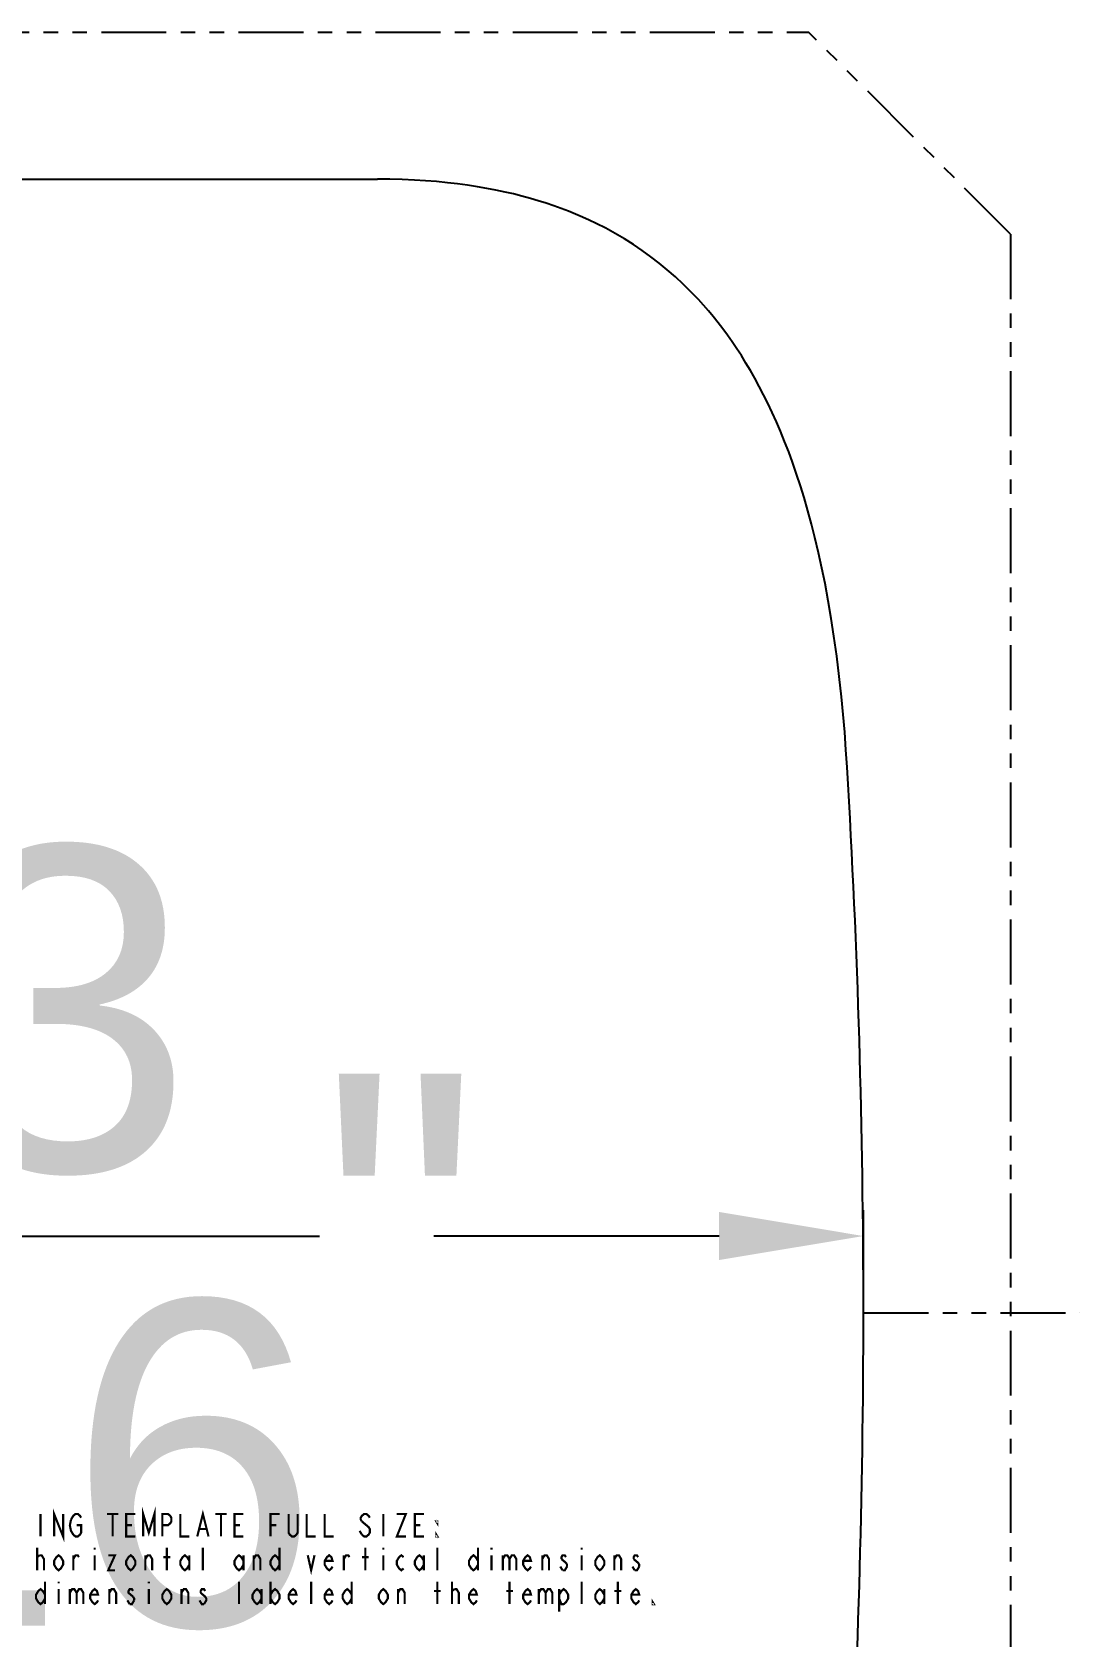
# Model space of a CAD drawing. Extents: x -347 to 953, y -714 to 758.
# Drawn here: x 615.07 to 622.33, y 56.92 to 68.05 of the extents above; entities that cross this region are included whole.
import ezdxf

# ---------------------------------------------------------------- set-up
doc = ezdxf.new("R2010")
doc.units = 0
doc.header["$MEASUREMENT"] = 0
doc.linetypes.add('PHANTOM', pattern=[0.8, 0.45, -0.05, 0.1, -0.05, 0.1, -0.05])
doc.layers.get('0').update_dxf_attribs({"linetype": 'CONTINUOUS'})
doc.layers.get('Defpoints').update_dxf_attribs({"linetype": 'CONTINUOUS'})
doc.layers.add('___NOTE', color=7, linetype='CONTINUOUS')
doc.layers.add('_CURVE', color=7, linetype='CONTINUOUS')
doc.styles.get("Standard").update_dxf_attribs({"font": 'arial.ttf'})
doc.dimstyles.get("Standard").update_dxf_attribs({"dimtxt": 2.25, "dimasz": 1, "dimexe": 0.18, "dimexo": 0.0625, "dimgap": 0.09, "dimtad": 0, "dimdec": 4, "dimzin": 0, "dimdsep": 46, "dimlunit": 5, "dimtxsty": 'Standard', "dimcen": 1, "dimclrd": 3, "dimclre": 3, "dimadec": 0, "dimazin": 0, "dimtfac": 1, "dimtdec": 4, "dimtofl": 0, "dimtmove": 0, "dimatfit": 3, "dimfxl": 1, "dimtolj": 1, "dimtzin": 0, "dimarcsym": 0})

# ---------------------------------------------------------------- blocks, each defined once
blk = doc.blocks.new('*D83')
at = {"color": 3, "linetype": 'Continuous', "lineweight": -2, "transparency": 16777216}
for p, q in [((606.619, 60.483), (606.619, 59.521)), ((620.83, 59.233), (620.83, 59.881)), ((607.619, 59.701), (610.391, 59.701)), ((619.83, 59.701), (617.854, 59.701))]:
    blk.add_line(p, q, dxfattribs=at)
at = {"color": 3, "linetype": 'Continuous', "transparency": 16777216}
for points in [[(607.619, 59.868), (607.619, 59.535), (606.619, 59.701)], [(619.83, 59.868), (619.83, 59.535), (620.83, 59.701)]]:
    blk.add_solid(points, dxfattribs=at)
at = {"layer": 'Defpoints', "color": 0, "linetype": 'Continuous', "transparency": 16777216}
for p in [(606.619, 60.545), (620.83, 59.701), (620.83, 59.17)]:
    blk.add_point(p, dxfattribs=at)
at = {"color": 0, "linetype": 'Continuous', "transparency": 16777216, "insert": (614.123, 59.701), "char_height": 2.25, "attachment_point": 5}
blk.add_mtext('\\A1;14{\\H1x;\\S3/16;}"', dxfattribs=at)

msp = doc.modelspace()

# ---------------------------------------------------------------- linework, layer by layer
at = {"layer": '___NOTE', "color": 2, "linetype": 'Continuous', "const_width": 0.015}
for points in [[(615.127753, 57.775098), (615.127753, 57.618849)], [(615.221503, 57.618849), (615.221503, 57.775098), (615.284002, 57.618849), (615.284002, 57.775098)], [(615.354315, 57.63187), (615.338691, 57.657911), (615.330878, 57.696974), (615.338691, 57.736037)], [(615.338691, 57.736037), (615.354315, 57.762078), (615.36994, 57.775098), (615.385566, 57.775098), (615.40119, 57.762078), (615.409002, 57.749058)], [(615.588691, 57.775098), (615.666815, 57.775098)], [(615.627752, 57.775098), (615.627752, 57.618849)], [(615.784003, 57.618849), (615.721503, 57.618849), (615.721503, 57.775098), (615.784003, 57.775098)], [(615.83869, 57.618849), (615.83869, 57.775098), (615.877752, 57.644891), (615.916815, 57.775098), (615.916815, 57.618849)], [(615.971502, 57.618849), (615.971502, 57.775098), (616.010565, 57.775098), (616.026191, 57.762078), (616.034003, 57.749058), (616.034003, 57.723016), (616.026191, 57.709995), (616.010565, 57.696974), (615.971502, 57.696974)], [(616.096502, 57.775098), (616.096502, 57.618849), (616.159003, 57.618849)], [(616.21369, 57.618849), (616.252753, 57.775098), (616.291815, 57.618849)], [(616.33869, 57.775098), (616.416816, 57.775098)], [(616.377753, 57.775098), (616.377753, 57.618849)], [(616.534003, 57.618849), (616.471503, 57.618849), (616.471503, 57.775098), (616.534003, 57.775098)], [(616.721503, 57.618849), (616.721503, 57.775098), (616.784002, 57.775098)], [(616.909002, 57.775098), (616.909002, 57.644891), (616.90119, 57.63187), (616.885566, 57.618849), (616.86994, 57.618849), (616.854315, 57.63187), (616.846503, 57.644891), (616.846503, 57.775098)], [(616.971503, 57.775098), (616.971503, 57.618849), (617.034003, 57.618849)], [(617.096503, 57.775098), (617.096503, 57.618849), (617.159004, 57.618849)], [(617.409002, 57.749058), (617.401189, 57.762078), (617.385565, 57.775098), (617.36994, 57.775098), (617.354316, 57.762078), (617.346504, 57.749058), (617.346504, 57.736037), (617.354316, 57.723016)], [(617.354316, 57.723016), (617.401189, 57.683953), (617.409002, 57.670932), (617.409002, 57.644891), (617.401189, 57.63187), (617.385565, 57.618849), (617.36994, 57.618849), (617.354316, 57.63187)], [(617.502754, 57.775098), (617.502754, 57.618849)], [(617.596504, 57.775098), (617.659002, 57.775098), (617.596504, 57.618849), (617.659002, 57.618849)], [(617.784003, 57.618849), (617.721503, 57.618849), (617.721503, 57.775098), (617.784003, 57.775098)], [(617.877753, 57.723016), (617.877753, 57.709995), (617.869941, 57.723016), (617.877753, 57.723016)], [(615.377753, 57.696974), (615.409002, 57.696974), (615.409002, 57.644891), (615.40119, 57.63187), (615.385566, 57.618849), (615.36994, 57.618849), (615.354315, 57.63187)], [(615.721503, 57.696974), (615.760566, 57.696974)], [(616.229315, 57.670932), (616.276191, 57.670932)], [(616.471503, 57.696974), (616.510565, 57.696974)], [(616.721503, 57.696974), (616.760566, 57.696974)], [(617.354316, 57.63187), (617.338691, 57.657911)], [(617.721503, 57.696974), (617.760567, 57.696974)], [(617.877753, 57.618849), (617.869941, 57.618849), (617.869941, 57.63187), (617.877753, 57.618849)], [(615.104315, 57.384473), (615.104315, 57.540724)], [(615.502753, 57.540724), (615.502753, 57.527703)], [(616.002753, 57.384473), (616.002753, 57.540724)], [(616.252753, 57.384473), (616.252753, 57.540724)], [(616.784002, 57.540724), (616.784002, 57.384473)], [(617.377753, 57.384473), (617.377753, 57.540724)], [(617.502754, 57.540724), (617.502754, 57.527703)], [(617.877753, 57.384473), (617.877753, 57.540724)], [(618.159002, 57.540724), (618.159002, 57.384473)], [(618.252752, 57.540724), (618.252752, 57.527703)], [(618.877754, 57.540724), (618.877754, 57.527703)], [(615.104315, 57.475619), (615.119941, 57.48864)], [(615.119941, 57.48864), (615.135565, 57.48864), (615.15119, 57.462598), (615.15119, 57.384473)], [(615.284002, 57.423536), (615.268378, 57.397494), (615.252753, 57.384473), (615.237127, 57.397494), (615.221503, 57.423536), (615.221503, 57.449577), (615.237127, 57.475619), (615.252753, 57.48864), (615.268378, 57.475619), (615.284002, 57.449577), (615.284002, 57.423536)], [(615.354315, 57.384473), (615.354315, 57.48864)], [(615.354315, 57.462598), (615.36994, 57.48864), (615.385566, 57.48864), (615.393378, 57.475619)], [(615.502753, 57.48864), (615.502753, 57.384473)], [(615.596503, 57.48864), (615.643378, 57.48864), (615.596503, 57.384473), (615.643378, 57.384473)], [(615.784003, 57.423536), (615.768378, 57.397494), (615.752752, 57.384473), (615.737128, 57.397494), (615.721503, 57.423536), (615.721503, 57.449577), (615.737128, 57.475619), (615.752752, 57.48864), (615.768378, 57.475619), (615.784003, 57.449577), (615.784003, 57.423536)], [(615.854316, 57.384473), (615.854316, 57.48864)], [(615.854316, 57.462598), (615.86994, 57.48864), (615.885565, 57.48864), (615.901191, 57.462598), (615.901191, 57.384473)], [(615.979316, 57.475619), (616.026191, 57.475619)], [(616.159003, 57.423536), (616.143377, 57.397494), (616.127753, 57.384473), (616.112128, 57.397494), (616.096502, 57.423536), (616.096502, 57.449577), (616.112128, 57.475619), (616.127753, 57.48864), (616.143377, 57.475619), (616.159003, 57.449577)], [(616.159003, 57.48864), (616.159003, 57.384473)], [(616.534003, 57.423536), (616.518378, 57.397494), (616.502753, 57.384473), (616.487127, 57.397494), (616.471503, 57.423536), (616.471503, 57.449577), (616.487127, 57.475619), (616.502753, 57.48864), (616.518378, 57.475619), (616.534003, 57.449577)], [(616.534003, 57.48864), (616.534003, 57.384473)], [(616.604315, 57.384473), (616.604315, 57.48864)], [(616.604315, 57.462598), (616.619941, 57.48864), (616.635565, 57.48864), (616.65119, 57.462598), (616.65119, 57.384473)], [(616.784002, 57.423536), (616.768378, 57.397494), (616.752753, 57.384473), (616.737127, 57.397494), (616.721503, 57.423536), (616.721503, 57.449577), (616.737127, 57.475619), (616.752753, 57.48864), (616.768378, 57.475619), (616.784002, 57.449577)], [(616.979315, 57.48864), (617.002752, 57.384473), (617.02619, 57.48864)], [(617.151189, 57.410515), (617.143377, 57.397494), (617.127752, 57.384473), (617.112128, 57.397494), (617.096503, 57.423536), (617.096503, 57.449577), (617.112128, 57.475619), (617.127752, 57.48864), (617.143377, 57.475619), (617.151189, 57.449577), (617.096503, 57.449577)], [(617.229314, 57.384473), (617.229314, 57.48864)], [(617.229314, 57.462598), (617.244942, 57.48864), (617.260566, 57.48864), (617.268378, 57.475619)], [(617.354316, 57.475619), (617.401189, 57.475619)], [(617.502754, 57.48864), (617.502754, 57.384473)], [(617.643377, 57.397494), (617.627753, 57.384473), (617.612128, 57.397494), (617.596504, 57.423536), (617.596504, 57.449577), (617.612128, 57.475619), (617.627753, 57.48864), (617.643377, 57.475619)], [(617.784003, 57.423536), (617.768379, 57.397494), (617.752752, 57.384473), (617.737127, 57.397494), (617.721503, 57.423536), (617.721503, 57.449577), (617.737127, 57.475619), (617.752752, 57.48864), (617.768379, 57.475619), (617.784003, 57.449577)], [(617.784003, 57.48864), (617.784003, 57.384473)], [(618.159002, 57.423536), (618.143378, 57.397494), (618.127753, 57.384473), (618.112129, 57.397494), (618.096502, 57.423536), (618.096502, 57.449577), (618.112129, 57.475619), (618.127753, 57.48864), (618.143378, 57.475619), (618.159002, 57.449577)], [(618.252752, 57.48864), (618.252752, 57.384473)], [(618.330877, 57.48864), (618.330877, 57.384473)], [(618.330877, 57.462598), (618.346502, 57.48864), (618.362129, 57.48864), (618.377754, 57.462598), (618.377754, 57.384473)], [(618.377754, 57.462598), (618.393378, 57.48864), (618.409003, 57.48864), (618.424627, 57.462598), (618.424627, 57.384473)], [(618.526189, 57.410515), (618.518377, 57.397494), (618.502752, 57.384473), (618.487128, 57.397494), (618.471503, 57.423536), (618.471503, 57.449577), (618.487128, 57.475619), (618.502752, 57.48864), (618.518377, 57.475619), (618.526189, 57.449577), (618.471503, 57.449577)], [(618.604314, 57.384473), (618.604314, 57.48864)], [(618.604314, 57.462598), (618.619942, 57.48864), (618.635566, 57.48864), (618.651191, 57.462598), (618.651191, 57.384473)], [(618.74494, 57.384473), (618.729316, 57.410515)], [(618.768377, 57.475619), (618.760565, 57.48864), (618.74494, 57.48864), (618.737128, 57.475619), (618.737128, 57.462598)], [(618.737128, 57.462598), (618.768377, 57.436557), (618.776189, 57.423536), (618.776189, 57.410515)], [(618.776189, 57.410515), (618.760565, 57.384473), (618.74494, 57.384473)], [(618.877754, 57.48864), (618.877754, 57.384473)], [(619.034002, 57.423536), (619.018377, 57.397494), (619.002753, 57.384473), (618.987128, 57.397494), (618.971504, 57.423536), (618.971504, 57.449577), (618.987128, 57.475619), (619.002753, 57.48864), (619.018377, 57.475619), (619.034002, 57.449577), (619.034002, 57.423536)], [(619.104315, 57.384473), (619.104315, 57.48864)], [(619.104315, 57.462598), (619.119939, 57.48864), (619.135567, 57.48864), (619.151191, 57.462598), (619.151191, 57.384473)], [(619.244941, 57.384473), (619.229316, 57.410515)], [(619.268378, 57.475619), (619.260565, 57.48864), (619.244941, 57.48864), (619.237129, 57.475619), (619.237129, 57.462598)], [(619.237129, 57.462598), (619.268378, 57.436557), (619.27619, 57.423536), (619.27619, 57.410515)], [(619.27619, 57.410515), (619.260565, 57.384473), (619.244941, 57.384473)], [(615.159003, 57.306349), (615.159003, 57.150099)], [(615.252753, 57.306349), (615.252753, 57.293328)], [(615.877752, 57.306349), (615.877752, 57.293328)], [(616.502753, 57.150099), (616.502753, 57.306349)], [(616.721503, 57.306349), (616.721503, 57.150099)], [(617.002752, 57.150099), (617.002752, 57.306349)], [(617.284003, 57.306349), (617.284003, 57.150099)], [(617.877753, 57.150099), (617.877753, 57.306349)], [(617.979315, 57.150099), (617.979315, 57.306349)], [(618.377754, 57.150099), (618.377754, 57.306349)], [(618.877754, 57.150099), (618.877754, 57.306349)], [(619.127752, 57.150099), (619.127752, 57.306349)], [(615.159003, 57.189161), (615.143378, 57.16312), (615.127753, 57.150099), (615.112127, 57.16312), (615.096503, 57.189161), (615.096503, 57.215203), (615.112127, 57.241245), (615.127753, 57.254266), (615.143378, 57.241245), (615.159003, 57.215203)], [(615.252753, 57.254266), (615.252753, 57.150099)], [(615.330878, 57.254266), (615.330878, 57.150099)], [(615.330878, 57.228224), (615.346503, 57.254266), (615.362127, 57.254266), (615.377753, 57.228224), (615.377753, 57.150099)], [(615.377753, 57.228224), (615.393378, 57.254266), (615.409002, 57.254266), (615.424628, 57.228224), (615.424628, 57.150099)], [(615.52619, 57.17614), (615.518378, 57.16312), (615.502753, 57.150099), (615.487128, 57.16312), (615.471503, 57.189161), (615.471503, 57.215203), (615.487128, 57.241245), (615.502753, 57.254266), (615.518378, 57.241245), (615.52619, 57.215203), (615.471503, 57.215203)], [(615.604315, 57.150099), (615.604315, 57.254266)], [(615.604315, 57.228224), (615.61994, 57.254266), (615.635566, 57.254266), (615.65119, 57.228224), (615.65119, 57.150099)], [(615.74494, 57.150099), (615.729316, 57.17614)], [(615.768378, 57.241245), (615.760566, 57.254266), (615.74494, 57.254266), (615.737128, 57.241245), (615.737128, 57.228224), (615.768378, 57.202182)], [(615.77619, 57.17614), (615.760566, 57.150099), (615.74494, 57.150099)], [(615.768378, 57.202182), (615.77619, 57.189161), (615.77619, 57.17614)], [(615.877752, 57.254266), (615.877752, 57.150099)], [(616.034003, 57.189161), (616.018378, 57.16312), (616.002753, 57.150099), (615.987128, 57.16312), (615.971502, 57.189161), (615.971502, 57.215203), (615.987128, 57.241245), (616.002753, 57.254266), (616.018378, 57.241245), (616.034003, 57.215203), (616.034003, 57.189161)], [(616.104316, 57.150099), (616.104316, 57.254266)], [(616.104316, 57.228224), (616.11994, 57.254266), (616.135565, 57.254266), (616.151191, 57.228224), (616.151191, 57.150099)], [(616.260565, 57.150099), (616.244941, 57.150099), (616.229315, 57.17614)], [(616.268377, 57.241245), (616.260565, 57.254266), (616.244941, 57.254266), (616.237128, 57.241245), (616.237128, 57.228224)], [(616.237128, 57.228224), (616.268377, 57.202182), (616.276191, 57.189161), (616.276191, 57.17614), (616.260565, 57.150099)], [(616.659002, 57.189161), (616.643378, 57.16312), (616.627753, 57.150099), (616.612127, 57.16312), (616.596503, 57.189161), (616.596503, 57.215203), (616.612127, 57.241245), (616.627753, 57.254266), (616.643378, 57.241245), (616.659002, 57.215203)], [(616.659002, 57.254266), (616.659002, 57.150099)], [(616.721503, 57.215203), (616.737127, 57.241245), (616.752753, 57.254266), (616.768378, 57.241245), (616.784002, 57.215203), (616.784002, 57.189161), (616.768378, 57.16312), (616.752753, 57.150099), (616.737127, 57.16312), (616.721503, 57.189161)], [(616.90119, 57.17614), (616.893378, 57.16312), (616.877753, 57.150099), (616.862128, 57.16312), (616.846503, 57.189161), (616.846503, 57.215203), (616.862128, 57.241245), (616.877753, 57.254266), (616.893378, 57.241245), (616.90119, 57.215203), (616.846503, 57.215203)], [(617.151189, 57.17614), (617.143377, 57.16312), (617.127752, 57.150099), (617.112128, 57.16312), (617.096503, 57.189161), (617.096503, 57.215203), (617.112128, 57.241245), (617.127752, 57.254266), (617.143377, 57.241245), (617.151189, 57.215203), (617.096503, 57.215203)], [(617.284003, 57.189161), (617.268378, 57.16312), (617.252754, 57.150099), (617.237127, 57.16312), (617.221502, 57.189161), (617.221502, 57.215203), (617.237127, 57.241245), (617.252754, 57.254266), (617.268378, 57.241245), (617.284003, 57.215203)], [(617.534003, 57.189161), (617.518379, 57.16312), (617.502754, 57.150099), (617.487127, 57.16312), (617.471502, 57.189161), (617.471502, 57.215203), (617.487127, 57.241245), (617.502754, 57.254266), (617.518379, 57.241245), (617.534003, 57.215203), (617.534003, 57.189161)], [(617.604316, 57.150099), (617.604316, 57.254266)], [(617.604316, 57.228224), (617.619941, 57.254266), (617.635565, 57.254266), (617.65119, 57.228224), (617.65119, 57.150099)], [(617.854316, 57.241245), (617.90119, 57.241245)], [(617.979315, 57.241245), (617.99494, 57.254266)], [(617.99494, 57.254266), (618.010564, 57.254266), (618.026191, 57.228224), (618.026191, 57.150099)], [(618.15119, 57.17614), (618.143378, 57.16312), (618.127753, 57.150099), (618.112129, 57.16312), (618.096502, 57.189161), (618.096502, 57.215203), (618.112129, 57.241245), (618.127753, 57.254266), (618.143378, 57.241245), (618.15119, 57.215203), (618.096502, 57.215203)], [(618.354314, 57.241245), (618.40119, 57.241245)], [(618.526189, 57.17614), (618.518377, 57.16312), (618.502752, 57.150099), (618.487128, 57.16312), (618.471503, 57.189161), (618.471503, 57.215203), (618.487128, 57.241245), (618.502752, 57.254266), (618.518377, 57.241245), (618.526189, 57.215203), (618.471503, 57.215203)], [(618.580878, 57.254266), (618.580878, 57.150099)], [(618.580878, 57.228224), (618.596502, 57.254266), (618.612127, 57.254266), (618.627754, 57.228224), (618.627754, 57.150099)], [(618.627754, 57.228224), (618.643378, 57.254266), (618.659003, 57.254266), (618.674627, 57.228224), (618.674627, 57.150099)], [(618.721504, 57.215203), (618.737128, 57.241245), (618.752753, 57.254266), (618.768377, 57.241245), (618.784002, 57.215203), (618.784002, 57.189161), (618.768377, 57.16312), (618.752753, 57.150099), (618.737128, 57.150099), (618.721504, 57.189161)], [(618.721504, 57.254266), (618.721504, 57.098015)], [(619.034002, 57.189161), (619.018377, 57.16312), (619.002753, 57.150099), (618.987128, 57.16312), (618.971504, 57.189161), (618.971504, 57.215203), (618.987128, 57.241245), (619.002753, 57.254266), (619.018377, 57.241245), (619.034002, 57.215203)], [(619.034002, 57.254266), (619.034002, 57.150099)], [(619.104315, 57.241245), (619.151191, 57.241245)], [(619.27619, 57.17614), (619.268378, 57.16312), (619.252753, 57.150099), (619.237129, 57.16312), (619.221504, 57.189161), (619.221504, 57.215203), (619.237129, 57.241245), (619.252753, 57.254266), (619.268378, 57.241245), (619.27619, 57.215203), (619.221504, 57.215203)], [(619.377752, 57.150099), (619.36994, 57.150099), (619.36994, 57.16312), (619.377752, 57.150099)]]:
    msp.add_lwpolyline(points, dxfattribs=at)
at = {"layer": '_CURVE', "color": 8, "linetype": 'PHANTOM'}
for p, q in [((606.999254, 68.045006), (620.449254, 68.045006)), ((621.849254, 66.645006), (620.449254, 68.045006)), ((621.849254, 66.645006), (621.849254, 51.695006)), ((620.829869, 59.170006), (622.329869, 59.170006))]:
    msp.add_line(p, q, dxfattribs=at)
at = {"layer": '_CURVE', "color": 7, "linetype": 'Continuous'}
msp.add_line((609.919474, 67.025621), (617.462507, 67.025621), dxfattribs=at)
msp.add_lwpolyline([(620.716797, 62.949741), (620.708917, 63.071783), (620.699833, 63.193747), (620.689479, 63.315611), (620.677789, 63.437354), (620.662469, 63.578352), (620.645135, 63.719114), (620.625657, 63.859594), (620.606866, 63.981528), (620.586244, 64.103166), (620.56368, 64.224458), (620.542207, 64.3305), (620.519068, 64.436191), (620.494176, 64.541482), (620.47059, 64.634377), (620.445487, 64.726874), (620.418795, 64.818924), (620.393511, 64.900843), (620.366839, 64.98232), (620.338721, 65.063309), (620.312026, 65.136021), (620.284057, 65.208253), (620.254771, 65.279961), (620.226848, 65.344925), (620.197754, 65.409374), (620.167454, 65.473264), (620.138436, 65.531606), (620.108339, 65.589399), (620.077137, 65.646602), (620.047082, 65.699279), (620.016031, 65.751374), (619.983966, 65.802851), (619.952877, 65.850653), (619.920866, 65.897843), (619.887923, 65.944387), (619.855758, 65.987971), (619.822737, 66.030912), (619.788859, 66.073178), (619.755555, 66.113057), (619.721459, 66.15226), (619.686573, 66.190763), (619.634462, 66.245421), (619.580706, 66.298462), (619.526507, 66.34875), (619.470788, 66.397347), (619.414188, 66.443715), (619.356186, 66.488316), (619.296857, 66.531089), (619.236238, 66.572014), (619.173785, 66.61143), (619.11015, 66.64891), (619.04409, 66.685132), (618.976953, 66.719317), (618.93025, 66.741621), (618.883102, 66.762968), (618.835536, 66.783367), (618.785547, 66.803623), (618.73516, 66.822867), (618.684402, 66.841113), (618.630592, 66.859258), (618.576432, 66.876329), (618.521949, 66.892345), (618.463748, 66.908225), (618.405245, 66.92296), (618.346472, 66.936576), (618.283273, 66.949945), (618.219829, 66.962096), (618.156169, 66.973065), (618.086943, 66.983662), (618.017531, 66.992956), (617.947962, 67.000994), (617.87141, 67.008427), (617.794734, 67.014453), (617.717961, 67.019129), (617.632849, 67.022795), (617.547687, 67.024937), (617.462505, 67.025621)], dxfattribs=at)
msp.add_arc((557.599254, 59.170006), 63.230615, 356.57298869, 3.4270116, dxfattribs=at)

# ---------------------------------------------------------------- dimensions: what is measured, and where the dimension line sits
at = {"color": 2, "linetype": 'Continuous'}
dim = msp.add_linear_dim(base=(620.829869, 59.70123), p1=(606.618638, 60.545006), p2=(620.829869, 59.170006), dimstyle='Standard', override={"dimpost": '"'}, dxfattribs=at)
dim.commit()
dim.dimension.update_dxf_attribs({"geometry": '*D83', "text_midpoint": (614.122592, 59.70123), "dimtype": 160})

doc.saveas('drawing.dxf')
